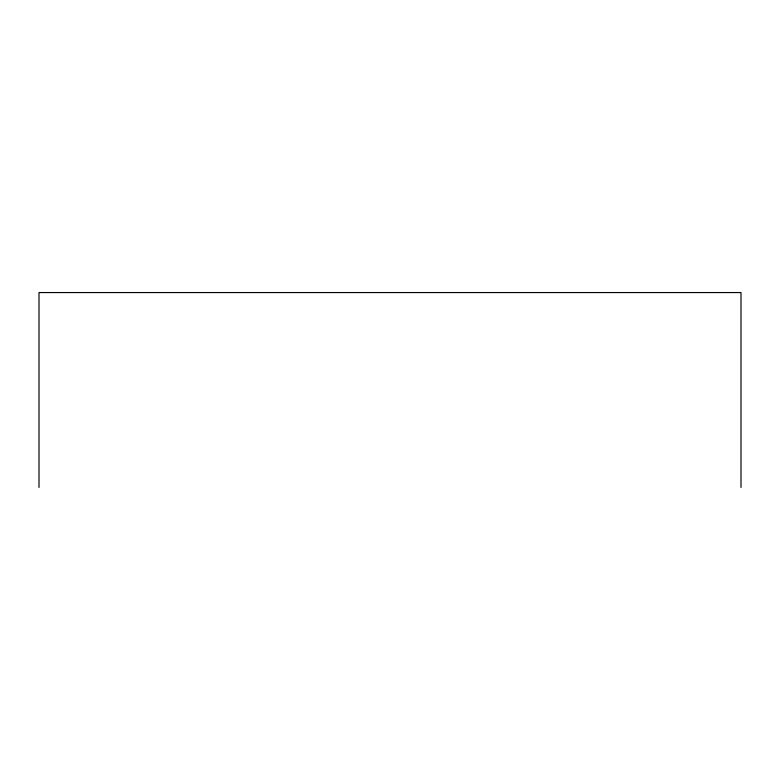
<?xml version="1.0" encoding="UTF-8"?>
<svg xmlns="http://www.w3.org/2000/svg" width="780" height="780" viewBox="0 0 780 780"><rect width="100%" height="100%" fill="white"/><g stroke="black" fill="none" stroke-linecap="round" stroke-linejoin="round"><path stroke-width="1.17" d="M741 487.441L741 292.558L39 292.558L39 487.441"/></g></svg>
